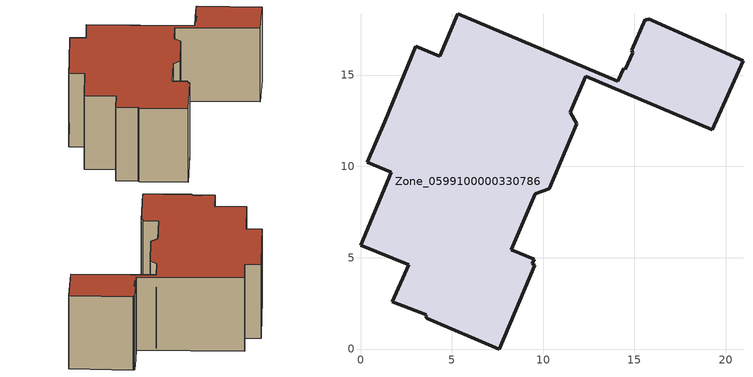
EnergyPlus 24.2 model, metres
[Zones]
Zone_0599100000330786
 floor ground (C_G): 5.32,18.34 14.09,14.66 14.4,15.36 14.5,15.31 14.91,16.23 14.84,16.35 15.59,18.04 15.7,17.99 15.74,18.08 20.94,15.78 19.25,11.99 12.32,14.94 11.48,12.97 11.85,12.32 10.34,8.78 9.57,8.51 8.26,5.43 9.51,4.91 9.41,4.67 9.55,4.59 7.6,0 3.63,1.7 3.56,1.79 3.6,1.88 1.75,2.58 2.63,4.62 0,5.69 1.68,9.67 0.38,10.22 1.32,12.43 3.02,16.58 4.34,16.02 z0
 wall outside (C_F): 0.38,10.22 1.68,9.67 0,5.69 2.63,4.62 1.75,2.58 3.6,1.88 3.56,1.79 3.63,1.7 7.6,0 9.55,4.59 9.41,4.67 9.51,4.91 8.26,5.43 9.57,8.51 10.34,8.78 11.85,12.32 11.48,12.97 12.32,14.94 19.25,11.99 20.94,15.78 15.74,18.08 15.7,17.99 15.59,18.04 14.84,16.35 14.91,16.23 14.5,15.31 14.4,15.36 14.09,14.66 5.32,18.34 4.34,16.02 3.02,16.58 1.32,12.43 0.38,10.22 z0:7.24
 roof outside (C_R): 14.09,14.66 5.32,18.34 4.34,16.02 3.02,16.58 1.32,12.43 0.38,10.22 1.68,9.67 0,5.69 2.63,4.62 1.75,2.58 3.6,1.88 3.56,1.79 3.63,1.7 7.6,0 9.55,4.59 9.41,4.67 9.51,4.91 8.26,5.43 9.57,8.51 10.34,8.78 11.85,12.32 11.48,12.97 12.32,14.94 19.25,11.99 20.94,15.78 15.74,18.08 15.7,17.99 15.59,18.04 14.84,16.35 14.91,16.23 14.5,15.31 14.4,15.36 z7.24
[BUILDING]
Pand.0599100000330786: North Axis=0; Terrain=City; Loads Convergence Tolerance Value=0.04; Temperature Convergence Tolerance Value=0.4; Solar Distribution=FullExterior; Maximum Number of Warmup Days=25; Minimum Number of Warmup Days=1
[Site:Location]
Rotterdam.The.Hague.AP_ZH_NLD Design_Conditions: Latitude=51.96; Longitude=4.45; Time Zone=1; Elevation=-4.5
[SITE:GROUNDTEMPERATURE:BUILDINGSURFACE]
18, 18, 18, 18, 18, 18, 18, 18, 18, 18, 18, 18
[MATERIAL] Thermal Absorptance=0.9; Solar Absorptance=0.7; Visible Absorptance=0.7
Name | Roughness | Thickness | Conductivity | Density | Specific Heat
G.D.1975-1991 | MediumSmooth | 0.15 | 0.288461 | 540 | 1210
F.D.1975-1991 | Rough | 0.3 | 0.230769 | 1920 | 840
R.D.1975-1991 | MediumRough | 0.2 | 0.153846 | 1500 | 1000
[CONSTRUCTION]
C_G: G.D.1975-1991
C_F: F.D.1975-1991
C_R: R.D.1975-1991
[ZONE]
Zone_0599100000330786: Type=1; Multiplier=1; Ceiling Height=Autocalculate; Volume=Autocalculate; Floor Area=autocalculate; Part of Total Floor Area=Yes
[ZONEINFILTRATION:DESIGNFLOWRATE]
Infil_Zone_0599100000330786: Zone or ZoneList or Space or SpaceList=Zone_0599100000330786; Schedule=AlwaysOn; Design Flow Rate Calculation Method=Flow/Area; Flow Rate per Floor Area=0.0042; Constant Term Coefficient=1; Temperature Term Coefficient=0; Velocity Term Coefficient=0; Velocity Squared Term Coefficient=0
[HVACTEMPLATE:ZONE:IDEALLOADSAIRSYSTEM]
Zone_0599100000330786: Maximum Heating Supply Air Temperature=50; Minimum Cooling Supply Air Temperature=13; Maximum Heating Supply Air Humidity Ratio=0.0156; Minimum Cooling Supply Air Humidity Ratio=0.0077; Heating Limit=NoLimit; Cooling Limit=NoLimit; Dehumidification Control Type=ConstantSensibleHeatRatio; Cooling Sensible Heat Ratio=0.7; Dehumidification Setpoint=60; Humidification Control Type=None; Humidification Setpoint=30; Outdoor Air Method=None; Outdoor Air Flow Rate per Person=0.00944; Outdoor Air Flow Rate per Zone Floor Area=0; Outdoor Air Flow Rate per Zone=0; Demand Controlled Ventilation Type=None; Outdoor Air Economizer Type=NoEconomizer; Heat Recovery Type=None; Sensible Heat Recovery Effectiveness=0.7; Latent Heat Recovery Effectiveness=0.65
[ZONECONTROL:THERMOSTAT]
ThermostatControl_Zone_0599100000330786: Zone or ZoneList=Zone_0599100000330786; Control Type Schedule=DualSetpointControlType; Control 1=Thermostat_Zone_0599100000330786; Temperature Difference Between Cutout And Setpoint=0
[THERMOSTATSETPOINT:DUALSETPOINT]
Thermostat_Zone_0599100000330786: Heating Setpoint Temperature Schedule=HeatingSetpoint_Zone_0599100000330786; Cooling Setpoint Temperature Schedule=CoolingSetpoint_Zone_0599100000330786
[SCHEDULE:COMPACT]
HeatingSetpoint_Zone_0599100000330786: Through: 12/31, For: AllDays, Until: 24:00, 21
CoolingSetpoint_Zone_0599100000330786: Through: 12/31, For: AllDays, Until: 24:00, 24
DualSetpointControlType: Through: 12/31, For: AllDays, Until: 24:00, 4
AlwaysOn: Through: 12/31, For: AllDays, Until: 24:00, 1
